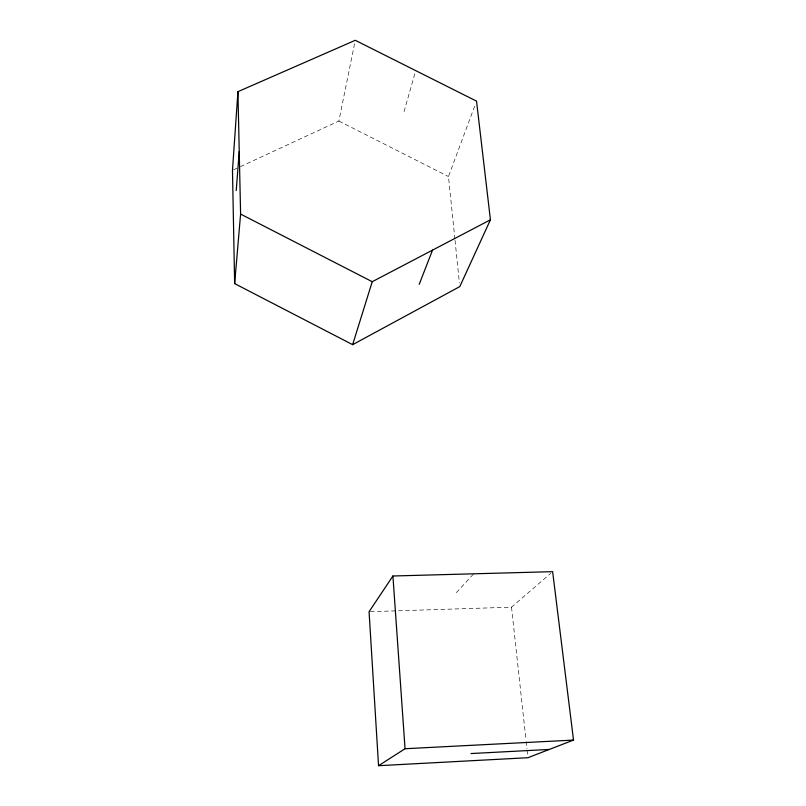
<?xml version="1.0" encoding="UTF-8"?>
<svg xmlns="http://www.w3.org/2000/svg" width="806" height="806" viewBox="0 0 806 806"><rect width="100%" height="100%" fill="white"/><g stroke="black" fill="none" stroke-linecap="round" stroke-linejoin="round"><path stroke-width="0.6" stroke-dasharray="4.03 3.02" d="M240.4 166.641L338.863 121.051L354.761 42.748M404.058 111.621L415.019 73.034M454.906 239.08L448.479 176.544L475.661 103.5M456.367 592.672L473.676 573.812M370.317 611.683L511.518 607.17L550.76 573.288M233.609 169.784L239.271 167.164M338.863 121.051L448.479 176.544M511.518 607.17L526.026 740.291M526.157 741.54L526.973 749.006M527.104 750.245L527.648 755.222M455.027 240.339L459.4 282.866"/><path stroke-width="1.21" d="M237.931 91.683L232.481 170.308L234.637 283.601L352.635 344.666L459.783 286.614L490.421 219.806L476.537 101.143L355.265 40.3L237.931 91.683L240.601 214.084L234.637 283.601M236.229 190.538L239.231 151.417M352.635 344.666L372.231 281.707L490.421 219.806M419.201 284.337L432.55 250.112M392.915 575.998L369.067 611.724L378.548 765.7L527.92 757.711L573.519 740.079L552.634 571.666L392.915 575.998L405.055 748.724L378.548 765.7M405.055 748.724L573.519 740.079M471.016 753.55L549.309 749.439M240.601 214.084L372.231 281.707"/></g></svg>
